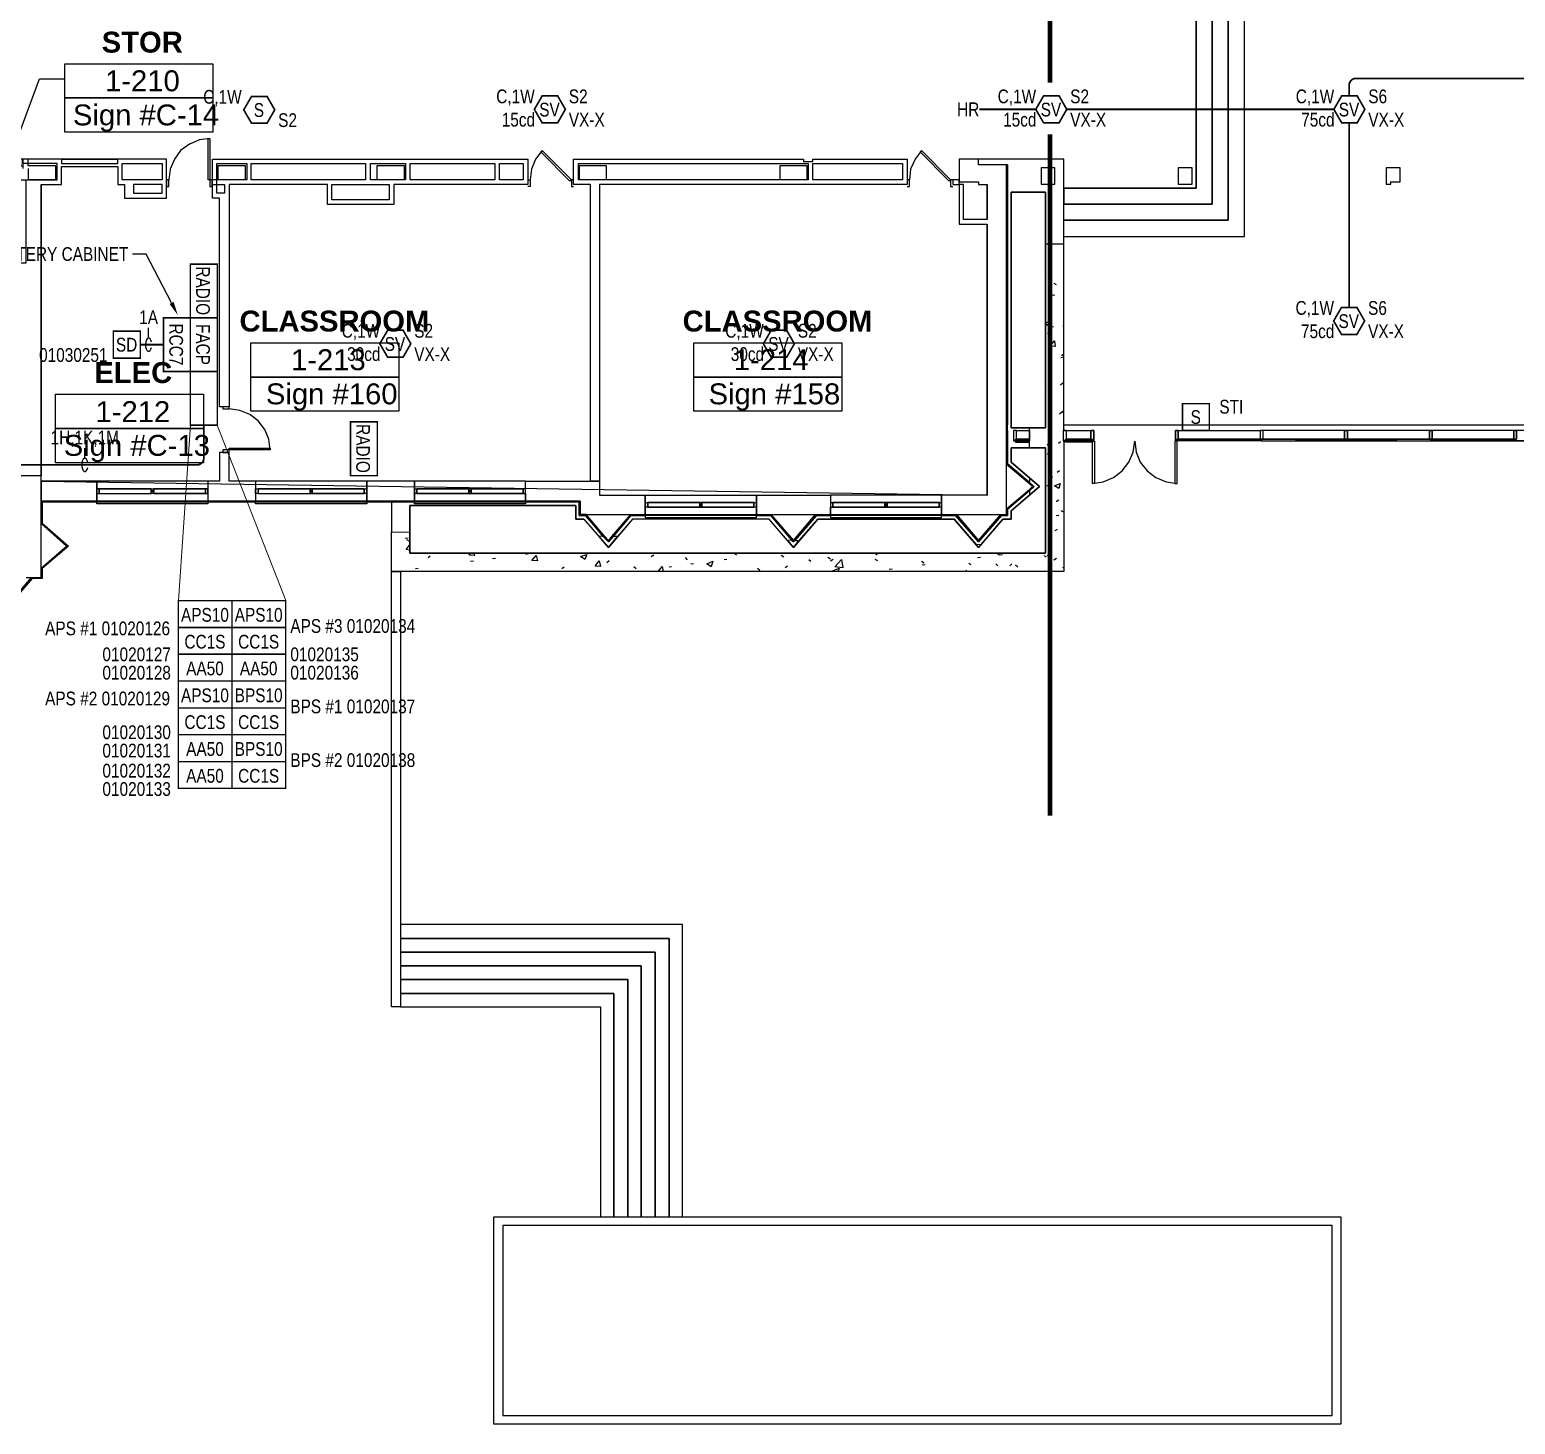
# Model space of a CAD drawing. Header units: inches. Extents: x 8199 to 15931, y 7617 to 15423.
# Drawn here: x 12033 to 13328, y 7761 to 8976 of the extents above; entities that cross this region are included whole.
import ezdxf
from ezdxf import colors
from ezdxf.entities.mleader import LeaderData, LeaderLine
from ezdxf.enums import TextEntityAlignment as Align
from ezdxf.math import Vec2, Vec3

# ---------------------------------------------------------------- set-up
doc = ezdxf.new("R2010")
doc.units = ezdxf.units.IN
doc.header["$LTSCALE"] = 0.25
doc.header["$MEASUREMENT"] = 0
for name, color, linetype in [('AMPLIFIER', 1, 'Continuous'), ('BACKGROUND', 8, 'Continuous'), ('BATTERY CABINET', 1, 'Continuous'), ('CL-TEXT', 3, 'Continuous'), ('CONDUIT', 6, 'Continuous'), ('FIRE ALARM PANEL', 1, 'Continuous'), ('POWER SUPPLY', 1, 'Continuous'), ('PULL STATION', 1, 'Continuous'), ('RADIO', 1, 'Continuous'), ('SIGNAL MODULE', 1, 'Continuous'), ('SMOKE DETECTOR', 1, 'Continuous'), ('SPEAKER', 1, 'Continuous'), ('SPEAKER STROBE', 1, 'Continuous'), ('WIRE TAG', 3, 'Continuous')]:
    doc.layers.add(name, color=color, linetype=linetype)
doc.styles.add('Arial', font='arial.ttf', dxfattribs={"width": 0.8})
doc.styles.add('ESSCOE_TEXT', font='arial.ttf', dxfattribs={"width": 0.8, "height": 12})
doc.styles.add('PDF Arial', font='arial.ttf')
doc.styles.add('PDF Arial Bold', font='arialbd.ttf')

# ---------------------------------------------------------------- blocks, each defined once
blk = doc.blocks.new('FACP')
at = {"layer": 'FIRE ALARM PANEL', "const_width": 1.25}
blk.add_lwpolyline([(-23.2, 12.4), (23.6, 12.4), (23.6, -11), (-23.2, -11)], close=True, dxfattribs=at)
at = {"layer": 'FIRE ALARM PANEL', "style": 'Arial', "width": 0.8}
blk.add_text('FACP', height=12, dxfattribs=at).set_placement((0, 0), align=Align.MIDDLE)
for tag, p in [('SUBSCRIPT', (28.8, 11.6)), ('PANEL#', (28.8, -9.9))]:
    blk.add_attdef(tag, text='', height=12, dxfattribs=at).set_placement(p, align=Align.MIDDLE_LEFT)
blk = doc.blocks.new('GC-S7')
at = {"layer": 'SPEAKER', "const_width": 1.46}
blk.add_lwpolyline([(13.8, 0.2), (7.1, 11.9), (-6.4, 11.9), (-13.2, 0.2), (-6.4, -11.5), (7.1, -11.5)], close=True, dxfattribs=at)
at = {"layer": 'SPEAKER', "style": 'Arial', "width": 0.8}
blk.add_text('S', height=12, dxfattribs=at).set_placement((0, 0), align=Align.MIDDLE)
for tag, p in [('C', (-15, 11.5)), ('1/2W', (-14.7, -8.8))]:
    blk.add_attdef(tag, text='', height=12, dxfattribs=at).set_placement(p, align=Align.MIDDLE_RIGHT)
blk.add_attdef('Speaker_Circuit', text='', height=12, dxfattribs=at).set_placement((16.8, -8.8), align=Align.MIDDLE_LEFT)
blk = doc.blocks.new('WIRE TAG TOP')
at = {"layer": 'WIRE TAG', "color": 6}
blk.add_line((0, 5.8), (0, 14.6), dxfattribs=at)
blk.add_ellipse((0, 0), major_axis=(0, 5.77), ratio=0.473684, start_param=5.083251, end_param=10.570968, dxfattribs=at)
at = {"layer": 'WIRE TAG', "style": 'Arial', "width": 0.8}
blk.add_attdef('WIRE#', text='', height=12, dxfattribs=at).set_placement((0, 23.9), align=Align.MIDDLE_CENTER)
blk = doc.blocks.new('3-RCC7')
at = {"layer": 'BATTERY CABINET', "const_width": 1.25}
blk.add_lwpolyline([(-23.2, 12.4), (23.6, 12.4), (23.6, -11), (-23.2, -11)], close=True, dxfattribs=at)
at = {"layer": 'BATTERY CABINET', "style": 'Arial', "width": 0.8}
blk.add_text('RCC7', height=12, dxfattribs=at).set_placement((0, 0), align=Align.MIDDLE)
blk = doc.blocks.new('RADIO')
at = {"layer": 'RADIO', "const_width": 1.25}
blk.add_lwpolyline([(-23.2, 12.4), (23.6, 12.4), (23.6, -11), (-23.2, -11)], close=True, dxfattribs=at)
at = {"layer": 'RADIO', "style": 'Arial', "width": 0.8}
blk.add_text('RADIO', height=12, dxfattribs=at).set_placement((0, 0), align=Align.MIDDLE)
blk = doc.blocks.new('SIGA-278')
at = {"layer": 'PULL STATION', "const_width": 1.3}
blk.add_lwpolyline([(-11.5, -11.7), (-11.5, 11.7), (11.9, 11.7), (11.9, -11.7)], close=True, dxfattribs=at)
at = {"layer": 'PULL STATION', "style": 'Arial', "width": 0.8}
blk.add_text('S', height=12, dxfattribs=at).set_placement((0, 0), align=Align.MIDDLE)
for tag, p in [('ADDRESS', (20.6, 9)), ('ZONE', (20.6, -8.6))]:
    blk.add_attdef(tag, text='', height=12, dxfattribs=at).set_placement(p, align=Align.MIDDLE_LEFT)
blk.add_attdef('SUBSCRIPT', text='', height=12, dxfattribs=at).set_placement((-16.6, -9), align=Align.MIDDLE_RIGHT)
blk = doc.blocks.new('GC-S7VM')
at = {"layer": 'SPEAKER STROBE', "const_width": 1.46}
blk.add_lwpolyline([(13.8, 0.2), (7.1, 11.9), (-6.4, 11.9), (-13.2, 0.2), (-6.4, -11.5), (7.1, -11.5)], close=True, dxfattribs=at)
at = {"layer": 'SPEAKER STROBE', "style": 'Arial', "width": 0.8}
blk.add_text('SV', height=12, dxfattribs=at).set_placement((0, 0), align=Align.MIDDLE)
for tag, p in [('C', (-12.9, 11.5)), ('CANDELA', (-12.6, -8.8)), ('1/2W', (-12.6, -29.2))]:
    blk.add_attdef(tag, text='', height=12, dxfattribs=at).set_placement(p, align=Align.MIDDLE_RIGHT)
for tag, p in [('Speaker_Circuit', (16.8, 11.5)), ('Visual_Circuit', (16.8, -8.8))]:
    blk.add_attdef(tag, text='', height=12, dxfattribs=at).set_placement(p, align=Align.MIDDLE_LEFT)
blk = doc.blocks.new('SIGA-PD')
at = {"layer": 'SMOKE DETECTOR', "const_width": 1.3}
blk.add_lwpolyline([(-11.5, -11.7), (-11.5, 11.7), (11.9, 11.7), (11.9, -11.7)], close=True, dxfattribs=at)
at = {"layer": 'SMOKE DETECTOR', "style": 'Arial', "width": 0.8}
blk.add_text('SD', height=12, dxfattribs=at).set_placement((0, 0), align=Align.MIDDLE)
for tag, p in [('ADDRESS', (20.6, 9)), ('ZONE', (20.6, -8.6))]:
    blk.add_attdef(tag, text='', height=12, dxfattribs=at).set_placement(p, align=Align.MIDDLE_LEFT)
blk.add_attdef('SUBSCRIPT', text='', height=12, dxfattribs=at).set_placement((-16.6, -9), align=Align.MIDDLE_RIGHT)
blk = doc.blocks.new('APS10A')
at = {"layer": 'POWER SUPPLY', "const_width": 1.25}
blk.add_lwpolyline([(-23.2, 12.4), (23.6, 12.4), (23.6, -11), (-23.2, -11)], close=True, dxfattribs=at)
at = {"layer": 'POWER SUPPLY', "style": 'Arial', "width": 0.8}
blk.add_text('APS10', height=12, dxfattribs=at).set_placement((0, 0), align=Align.MIDDLE)
for tag, p in [('SUBSCRIPT', (27.6, 11)), ('PANEL_#', (27.6, -9.7))]:
    blk.add_attdef(tag, text='', height=12, dxfattribs=at).set_placement(p, align=Align.MIDDLE_LEFT)
blk = doc.blocks.new('SIGA-CC1S')
at = {"layer": 'SIGNAL MODULE', "const_width": 1.25}
blk.add_lwpolyline([(-23.2, 12.4), (23.6, 12.4), (23.6, -11), (-23.2, -11)], close=True, dxfattribs=at)
at = {"layer": 'SIGNAL MODULE', "style": 'Arial', "width": 0.8}
blk.add_text('CC1S', height=12, dxfattribs=at).set_placement((0, 0), align=Align.MIDDLE)
for tag, p in [('ADDRESS', (28.8, 11.6)), ('SUBSCRIPT', (28.8, -10.7))]:
    blk.add_attdef(tag, text='', height=12, dxfattribs=at).set_placement(p, align=Align.MIDDLE_LEFT)
blk = doc.blocks.new('SIGA-AA50')
at = {"layer": 'AMPLIFIER', "const_width": 1.25}
blk.add_lwpolyline([(-23.2, 12.4), (23.6, 12.4), (23.6, -11), (-23.2, -11)], close=True, dxfattribs=at)
at = {"layer": 'AMPLIFIER', "style": 'Arial', "width": 0.8}
blk.add_text('AA50', height=12, dxfattribs=at).set_placement((0, 0), align=Align.MIDDLE)
blk.add_attdef('SUBSCRIPT', text='', height=12, dxfattribs=at).set_placement((27.6, 11), align=Align.MIDDLE_LEFT)
blk = doc.blocks.new('BPS10A')
at = {"layer": 'POWER SUPPLY', "const_width": 1.25}
blk.add_lwpolyline([(-23.2, 12.4), (23.6, 12.4), (23.6, -11), (-23.2, -11)], close=True, dxfattribs=at)
at = {"layer": 'POWER SUPPLY', "style": 'Arial', "width": 0.8}
blk.add_text('BPS10', height=12, dxfattribs=at).set_placement((0, 0), align=Align.MIDDLE)
for tag, p in [('SUBSCRIPT', (27.6, 11)), ('PANEL_#', (27.6, -9.7))]:
    blk.add_attdef(tag, text='', height=12, dxfattribs=at).set_placement(p, align=Align.MIDDLE_LEFT)

msp = doc.modelspace()

# ---------------------------------------------------------------- linework, layer by layer
at = {"lineweight": 0}
for p, q in [((12173.4, 8631.6), (12162.9, 8478.7)), ((12196.8, 8631.6), (12256.5, 8478.7))]:
    msp.add_line(p, q, dxfattribs=at)
at = {"lineweight": 0, "const_width": 4}
for points in [[(12922.6, 9902.6), (12922.6, 8930.3)], [(12922.6, 8885.1), (12922.6, 8291.4)]]:
    msp.add_lwpolyline(points, dxfattribs=at)
at = {"layer": 'BACKGROUND'}
for points in [[(12934.6, 8838.2), (13050, 8838.2), (13050, 9015.4), (13078, 9015.4), (13078, 9021.4)], [(12934.6, 8796.2), (13092, 8796.2), (13092, 9015.4), (13078, 9015.4), (13064, 9015.4), (13064, 8824.2), (12934.6, 8824.2), (13064, 8824.2), (13064, 9015.4), (13050, 9015.4), (13050, 8838.2), (12934.6, 8838.2), (12934.6, 8824.2)], [(12000.9, 8823.3), (12042, 8933.5), (12063.9, 8933.5)], [(12190.4, 8881.6), (12181.2, 8880.3), (12172.6, 8876.5), (12164.9, 8871.1), (12159.5, 8863.4), (12155.7, 8854.8), (12154.7, 8845.6), (12152.5, 8845.6), (12152.5, 8839.8), (12154.7, 8839.8), (12154.7, 8845.6)], [(12480, 8871.1), (12474.3, 8863.4), (12470.8, 8854.8), (12469.5, 8845.6)], [(12810.7, 8871.1), (12805, 8863.4), (12801.1, 8854.8), (12800.2, 8845.6)], [(11974.4, 8855.4), (11974.4, 8773.2), (12030.2, 8773.2), (12030.2, 8845.6), (12043.2, 8845.6), (12057.3, 8845.6), (12057.3, 8859.6), (12031.4, 8859.6), (12027.3, 8859.6), (12027.3, 8863.4), (12027.3, 8855.4)], [(12032.1, 8855.4), (12032.1, 8845.9), (12056, 8845.9), (12056, 8857.7), (12032.1, 8857.7), (12032.1, 8863.4), (12027.3, 8863.4), (12025.4, 8863.4), (12025.4, 8857.7), (12027.3, 8857.7)], [(12043.2, 8841.4), (12061.1, 8841.4), (12061.1, 8845.6), (12061.1, 8857), (12110.1, 8857), (12110.1, 8845.6), (12110.1, 8841.4), (12115.9, 8841.4), (12115.9, 8829.6), (12123.8, 8829.6), (12148.7, 8829.6), (12152.5, 8829.6), (12152.5, 8841.4), (12152.5, 8845.6), (12152.5, 8863.4), (12148.7, 8863.4), (12110.1, 8863.4), (12100.9, 8863.4), (12061.1, 8863.4), (12031.4, 8863.4), (12027.3, 8863.4)], [(12243, 8610.1), (12241.7, 8619.4), (12238.2, 8628), (12232.5, 8635.3), (12225.1, 8641), (12216.5, 8644.5), (12207.3, 8645.8), (12207.3, 8647.7), (12198.7, 8647.7), (12198.7, 8829.6), (12196.5, 8829.6), (12192.7, 8829.6), (12192.7, 8859.6), (12192.7, 8863.4), (12222.6, 8863.4), (12226.4, 8863.4), (12360.9, 8863.4), (12365, 8863.4), (12463.4, 8863.4), (12467.6, 8863.4), (12467.6, 8845.6), (12469.5, 8845.6), (12469.5, 8839.8), (12467.6, 8839.8)], [(12192.7, 8841.4), (12203.2, 8841.4), (12203.2, 8833.8), (12196.5, 8833.8), (12196.5, 8859.6), (12222.6, 8859.6), (12222.6, 8845.6), (12192.7, 8845.6)], [(12507.4, 8845.6), (12507.4, 8863.4), (12511.6, 8863.4), (12707.8, 8863.4), (12707.8, 8861.5), (12711.9, 8861.5), (12715.8, 8861.5), (12715.8, 8863.4), (12798, 8863.4), (12798, 8859.6), (12798, 8845.6)], [(12557.4, 8552.8), (12541.8, 8534.6), (12557.4, 8552.8), (12557.1, 8553.7), (12540.5, 8534.6), (12537.7, 8531.1), (12534.5, 8534.6), (12518.2, 8553.7), (12513.1, 8553.7), (12512.2, 8552.8), (12512.2, 8564.6), (12513.1, 8565.5), (12513.1, 8553.7), (12530, 8553.7), (12569.9, 8553.7), (12666.7, 8553.7), (12731.4, 8553.7), (12827.9, 8553.7), (12867.7, 8553.7), (12884.6, 8553.7), (12884.6, 8841.4), (12884.6, 8858.6), (12860.4, 8858.6), (12860.4, 8863.4), (12843.5, 8863.4), (12843.5, 8843.7), (12860.4, 8843.7), (12860.4, 8841.4), (12866.8, 8841.4)], [(12904.7, 8585.6), (12888.8, 8599.3), (12888.8, 8612), (12904.7, 8612), (12904.7, 8629.2), (12888.8, 8629.2), (12888.8, 8834.7), (12918.7, 8834.7), (12918.7, 8789.8), (12934.6, 8789.8), (12934.6, 8863.4), (12860.4, 8863.4)], [(12884.6, 8597.4), (12884.6, 8627), (12885.6, 8627), (12885.6, 8598), (12885.6, 8858.6), (12860.4, 8858.6)], [(12152.5, 8845.6), (12152.5, 8845.6)], [(12467.6, 8845.6), (12467.6, 8841.4), (12350.7, 8841.4), (12350.7, 8828), (12350.7, 8823.9), (12293, 8823.9), (12293, 8828), (12293, 8841.4), (12207.3, 8841.4), (12207.3, 8829.6), (12207.3, 8647.7), (12201.6, 8647.7), (12201.6, 8645.8), (12207.3, 8645.8)], [(12798, 8839.8), (12800.2, 8839.8), (12800.2, 8845.6), (12798, 8845.6), (12798, 8841.4), (12530, 8841.4), (12530, 8582.7), (12522.1, 8582.7), (12522.1, 8841.4), (12507.4, 8841.4), (12507.4, 8845.6), (12505.5, 8845.6), (12505.5, 8839.8), (12507.4, 8839.8)], [(12837.8, 8845.6), (12837.8, 8841.4), (12843.5, 8841.4), (12843.5, 8845.6), (12837.8, 8845.6), (12835.9, 8845.6), (12835.9, 8839.8), (12837.8, 8839.8)], [(13219.4, 8843.7), (13227.7, 8843.7), (13227.7, 8855.8), (13215.6, 8855.8)], [(13215.6, 8855.8), (13215.6, 8841.7)], [(13215.6, 8841.8), (13219.5, 8841.8), (13219.5, 8843.7)], [(12043.2, 8582.7), (12043.2, 8841.4), (12043.2, 8587.5), (12030.2, 8587.5), (11986.2, 8587.5), (11986.2, 8527), (11978.2, 8527), (11978.2, 8587.5), (11960.1, 8587.5), (11844.8, 8587.5), (11820.9, 8587.5), (11820.9, 8527), (11812.9, 8527), (11812.9, 8587.5), (11769.3, 8587.5), (11769.3, 8582.7), (11756.2, 8582.7), (11769.3, 8582.7)], [(12152.5, 8841.4), (12152.5, 8841.4)], [(12860.4, 8841.4), (12867.7, 8841.4), (12867.7, 8810.8), (12847.3, 8810.8), (12847.3, 8841.4), (12843.5, 8841.4), (12843.5, 8810.8), (12843.5, 8806.7), (12867.7, 8806.7), (12867.7, 8570.6), (12827.9, 8570.6), (12731.4, 8570.6), (12731.4, 8564.3), (12731.4, 8560.1), (12733.3, 8560.1), (12733.3, 8564.3), (12778.5, 8564.3), (12733.3, 8564.3), (12733.3, 8560.1), (12778.5, 8560.1), (12778.5, 8561.7)], [(12867.7, 8810.8), (12867.7, 8841.4)], [(12123.8, 8829.6), (12123.8, 8829.6)], [(12867.7, 8570.6), (12867.7, 8806.7)], [(12918.7, 8789.8), (12918.7, 8629.2), (12904.7, 8629.2)], [(12934.6, 8627), (12934.6, 8789.8)], [(12918.7, 8762.4), (12919.3, 8761.8)], [(12926, 8755.4), (12927.9, 8754.1)], [(12924.1, 8744.9), (12926.7, 8745.2)], [(12918.7, 8720.7), (12923.2, 8722.6), (12921.6, 8717.8), (12918.7, 8720)], [(12923.2, 8717.2), (12925.7, 8717.5)], [(12933.7, 8717.8), (12934.6, 8718.5)], [(12920.3, 8712.1), (12922.2, 8710.5)], [(12932.1, 8690.7), (12934.6, 8691.1)], [(12932.7, 8692.3), (12934.6, 8693.9)], [(12918.7, 8665.2), (12919, 8664.9)], [(12931.8, 8666.8), (12933.7, 8668.4)], [(12921.3, 8636.9), (12923.5, 8635.6)], [(12930.8, 8641.4), (12932.7, 8642.9)], [(12934.6, 8642.9), (12933, 8642.9), (12934.6, 8644.5)], [(12936.9, 8619.4), (12936.9, 8627), (12934, 8627), (12934, 8618.1), (12936.2, 8618.1), (12936.2, 8619.4), (12936.9, 8619.4), (12958.2, 8619.4), (12936.9, 8619.4), (12936.9, 8627), (12934.6, 8627), (12960.8, 8627), (12960.8, 8619.4), (12960.8, 8618.1), (12936.2, 8618.1), (12934.6, 8618.1), (12934.6, 8504), (12348.8, 8504), (12348.8, 8538.8)], [(12893.5, 8619.4), (12893.5, 8627), (12891, 8627)], [(12934.6, 8631.8), (13382.9, 8631.8)], [(12958.2, 8619.4), (12958.2, 8627), (12960.8, 8627), (12960.8, 8619.4)], [(13107, 8618.1), (13033.4, 8618.1), (13033.4, 8619.4), (13107, 8619.4), (13107, 8618.1), (13033.4, 8618.1), (13032.1, 8618.1), (13032.1, 8619.4), (13032.1, 8627), (13107, 8627)], [(13032.1, 8627), (13034.4, 8627)], [(13032.1, 8627), (13032.1, 8619.4)], [(13034.4, 8627), (13034.4, 8619.4)], [(13108.3, 8619.4), (13108.3, 8627), (13105.7, 8627), (13105.7, 8619.4)], [(13180.6, 8627), (13107, 8627)], [(13179.3, 8619.4), (13181.9, 8619.4), (13181.9, 8627), (13179.3, 8627), (13181.9, 8627), (13181.9, 8619.4)], [(13254.5, 8627), (13180.6, 8627)], [(13253.2, 8619.4), (13255.8, 8619.4), (13255.8, 8627), (13253.2, 8627), (13255.8, 8627), (13255.8, 8619.4)], [(13328.1, 8627), (13254.5, 8627)], [(13326.8, 8619.4), (13329.3, 8619.4), (13329.3, 8627), (13326.8, 8627), (13329.3, 8627), (13329.3, 8619.4)], [(13380, 8627), (13382.6, 8627), (13328.1, 8627)], [(12368.8, 8564.6), (12348.8, 8564.6), (12348.8, 8538.8), (12364.7, 8538.5), (12364.7, 8561.7), (12509.3, 8561.7), (12509.3, 8549.6), (12516.3, 8549.6), (12509.3, 8549.6), (12509.3, 8561.7), (12364.7, 8561.7), (12364.7, 8520), (12918.7, 8520), (12918.7, 8612), (12918.7, 8520), (12364.7, 8520), (12364.7, 8538.5)], [(12904.7, 8612), (12918.7, 8612), (12888.8, 8612), (12888.8, 8599.3), (12913.3, 8578.3), (12904.7, 8570.6)], [(12891, 8618.1), (12892.6, 8618.1), (12892.6, 8619.4)], [(12904.7, 8617.8), (12892.6, 8617.8), (12892.6, 8616.8), (12904.7, 8616.8)], [(12920, 8615.2), (12921.9, 8613.6)], [(12929.9, 8615.9), (12931.8, 8617.5)], [(12936.2, 8618.1), (12936.2, 8619.4)], [(12959.5, 8580.8), (12969, 8582.1), (12978, 8585.9), (12985.6, 8591.7), (12991.3, 8599.3), (12995.2, 8608.2), (12996.4, 8617.8), (12997.7, 8608.2), (13001.2, 8599.3), (13007.3, 8591.7), (13014.9, 8585.9), (13023.8, 8582.1), (13033.4, 8580.8)], [(13107, 8618.1), (13180.6, 8618.1), (13180.6, 8619.4), (13107, 8619.4)], [(13180.6, 8618.1), (13254.5, 8618.1), (13254.5, 8619.4), (13180.6, 8619.4)], [(13180.6, 8619.4), (13180.6, 8618.1)], [(13328.1, 8619.4), (13328.1, 8618.1), (13254.5, 8618.1), (13328.1, 8618.1), (13328.1, 8619.4), (13254.5, 8619.4)], [(13254.5, 8619.4), (13254.5, 8618.1)], [(13380.7, 8618.1), (13380.7, 8619.4), (13380.7, 8618.1), (13328.1, 8618.1), (13380.7, 8618.1), (13380.7, 8619.4), (13380, 8619.4)], [(12465.4, 8572.2), (12465.4, 8576), (12465.4, 8582.7), (12368.8, 8582.7), (12327.1, 8582.7), (12230.2, 8582.7), (12207.3, 8582.7), (12207.3, 8607.9), (12198.7, 8607.9), (12198.7, 8582.7), (12188.5, 8582.7), (12092, 8582.7), (12043.2, 8582.7), (12043.2, 8565.5), (12043.2, 8545.8)], [(12679.4, 8553.7), (12698.9, 8531.1), (12697.6, 8531.1), (12698.9, 8529.9), (12700.2, 8531.1), (12719, 8552.8), (12718.3, 8553.7), (12841, 8553.7), (12860.4, 8531.1), (12879.8, 8553.7), (12884.6, 8553.7), (12884.6, 8558.8), (12904.7, 8575.7), (12907.2, 8578.3), (12904.7, 8580.5), (12884.6, 8597.4), (12885.6, 8598), (12904.7, 8581.8), (12908.8, 8578.3), (12904.7, 8574.5), (12885.6, 8558.2), (12885.6, 8552.8), (12885.6, 8558.2), (12884.6, 8558.8)], [(12904.7, 8575.7), (12904.7, 8574.5), (12904.7, 8570.6), (12888.8, 8556.9), (12913.3, 8578.3), (12904.7, 8585.6), (12904.7, 8581.8), (12885.6, 8598)], [(12920, 8606.6), (12922.5, 8606.9)], [(12030.2, 8498.9), (12043.2, 8498.9), (12043.2, 8587.5), (12030.2, 8587.5)], [(12922.5, 8587.5), (12924.8, 8586.2)], [(12928.9, 8590.7), (12930.8, 8592)], [(12188.5, 8565.5), (12092, 8565.5), (12092, 8572.2), (12092, 8576), (12092, 8582.7), (12092, 8565.5), (12043.2, 8565.5), (12044.2, 8564.6), (12044.2, 8546.1), (12067.1, 8526.3), (12044.2, 8506.6), (12044.2, 8498), (12035.6, 8498), (12015.8, 8475.1), (11995.8, 8498), (11987.2, 8498), (11987.2, 8498.6)], [(12188.5, 8582.7), (12188.5, 8565.5), (12188.5, 8563), (12092, 8563), (12092, 8565.5)], [(12092, 8572.2), (12093.9, 8572.2), (12093.9, 8576), (12092, 8576)], [(12139.1, 8574.5), (12139.1, 8576), (12093.9, 8576), (12093.9, 8572.2), (12139.1, 8572.2), (12139.1, 8573.8), (12141.4, 8573.8), (12141.4, 8572.2), (12141.4, 8576), (12141.4, 8574.5)], [(12141.4, 8573.8), (12141.4, 8572.2), (12186.6, 8572.2), (12186.6, 8576), (12141.4, 8576), (12186.6, 8576), (12141.4, 8576), (12141.4, 8574.5), (12139.1, 8574.5), (12139.1, 8576), (12093.9, 8576), (12139.1, 8576)], [(12139.1, 8576), (12093.9, 8576)], [(12093.9, 8576), (12093.9, 8572.2)], [(12093.9, 8576), (12093.9, 8572.2), (12139.1, 8572.2)], [(12093.9, 8572.2), (12139.1, 8572.2)], [(12093.9, 8572.2), (12139.1, 8572.2)], [(12139.1, 8572.2), (12139.1, 8576)], [(12139.1, 8572.2), (12139.1, 8573.8)], [(12186.6, 8576), (12186.6, 8572.2), (12141.4, 8572.2), (12186.6, 8572.2), (12186.6, 8576), (12141.4, 8576)], [(12141.4, 8572.2), (12186.6, 8572.2)], [(12230.2, 8582.7), (12230.2, 8565.5), (12327.1, 8565.5), (12327.1, 8563), (12230.2, 8563), (12230.2, 8565.5)], [(12232.5, 8576), (12277.7, 8576), (12232.5, 8576), (12232.5, 8572.2)], [(12277.7, 8576), (12232.5, 8576)], [(12232.5, 8576), (12232.5, 8572.2)], [(12232.5, 8576), (12232.5, 8572.2)], [(12277.7, 8576), (12232.5, 8576)], [(12232.5, 8572.2), (12277.7, 8572.2)], [(12232.5, 8572.2), (12277.7, 8572.2)], [(12232.5, 8572.2), (12277.7, 8572.2)], [(12232.5, 8572.2), (12277.7, 8572.2)], [(12324.9, 8576), (12279.6, 8576), (12279.6, 8574.5), (12277.7, 8574.5), (12277.7, 8576), (12277.7, 8574.5)], [(12277.7, 8572.2), (12277.7, 8576)], [(12277.7, 8573.8), (12277.7, 8572.2), (12277.7, 8573.8), (12279.6, 8573.8)], [(12327.1, 8572.2), (12327.1, 8576), (12327.1, 8582.7), (12327.1, 8565.5), (12327.1, 8572.2), (12324.9, 8572.2), (12279.6, 8572.2), (12279.6, 8573.8), (12279.6, 8572.2), (12324.9, 8572.2), (12324.9, 8576), (12279.6, 8576), (12324.9, 8576), (12327.1, 8576)], [(12279.6, 8576), (12279.6, 8574.5)], [(12279.6, 8572.2), (12324.9, 8572.2)], [(12368.8, 8576), (12370.7, 8576), (12370.7, 8572.2), (12368.8, 8572.2)], [(12416, 8573.8), (12416, 8572.2), (12416, 8576), (12370.7, 8576), (12370.7, 8572.2), (12370.7, 8576), (12416, 8576)], [(12370.7, 8576), (12416, 8576), (12370.7, 8576), (12370.7, 8572.2)], [(12416, 8572.2), (12370.7, 8572.2), (12416, 8572.2), (12370.7, 8572.2), (12416, 8572.2), (12416, 8573.8), (12418.2, 8573.8)], [(12463.4, 8576), (12418.2, 8576), (12418.2, 8574.5), (12416, 8574.5), (12416, 8576), (12416, 8574.5)], [(12465.4, 8576), (12463.4, 8576), (12418.2, 8576), (12463.4, 8576), (12463.4, 8572.2), (12418.2, 8572.2), (12418.2, 8573.8), (12418.2, 8572.2), (12463.4, 8572.2), (12465.4, 8572.2), (12465.4, 8565.5), (12465.4, 8582.7), (12513.1, 8582.7), (12530, 8582.7), (12530, 8570.6), (12569.9, 8570.6), (12666.7, 8570.6), (12731.4, 8570.6), (12731.4, 8553.7), (12731.4, 8560.1)], [(12418.2, 8576), (12418.2, 8574.5)], [(12418.2, 8572.2), (12463.4, 8572.2)], [(12904.7, 8580.5), (12904.7, 8581.8), (12908.8, 8578.3), (12904.7, 8574.5), (12885.6, 8558.2)], [(12919, 8578.9), (12921.6, 8579.2)], [(12512.2, 8552.8), (12512.2, 8564.6), (12465.4, 8564.6)], [(12569.9, 8564.3), (12572.1, 8564.3), (12572.1, 8560.1), (12569.9, 8560.1)], [(12617.3, 8561.7), (12617.3, 8560.1), (12617.3, 8564.3), (12572.1, 8564.3), (12572.1, 8560.1), (12572.1, 8564.3), (12617.3, 8564.3)], [(12572.1, 8564.3), (12617.3, 8564.3), (12572.1, 8564.3), (12572.1, 8560.1)], [(12617.3, 8560.1), (12572.1, 8560.1), (12617.3, 8560.1), (12572.1, 8560.1), (12617.3, 8560.1), (12617.3, 8561.7), (12619.2, 8561.7)], [(12664.5, 8564.3), (12619.2, 8564.3), (12619.2, 8562.7), (12617.3, 8562.7), (12617.3, 8564.3), (12617.3, 8562.7)], [(12666.7, 8560.1), (12666.7, 8564.3), (12666.7, 8570.6), (12666.7, 8553.7), (12666.7, 8560.1), (12664.5, 8560.1), (12619.2, 8560.1), (12619.2, 8561.7), (12619.2, 8560.1), (12664.5, 8560.1), (12664.5, 8564.3), (12619.2, 8564.3), (12664.5, 8564.3), (12666.7, 8564.3)], [(12619.2, 8564.3), (12619.2, 8562.7)], [(12619.2, 8560.1), (12664.5, 8560.1)], [(12731.4, 8564.3), (12733.3, 8564.3), (12733.3, 8560.1), (12733.3, 8564.3), (12778.5, 8564.3)], [(12778.5, 8560.1), (12778.5, 8564.3), (12733.3, 8564.3)], [(12733.3, 8560.1), (12778.5, 8560.1), (12733.3, 8560.1), (12778.5, 8560.1), (12778.5, 8561.7), (12780.8, 8561.7)], [(12826, 8564.3), (12780.8, 8564.3), (12780.8, 8562.7), (12778.5, 8562.7), (12778.5, 8564.3), (12778.5, 8562.7)], [(12827.9, 8560.1), (12827.9, 8564.3), (12827.9, 8570.6), (12827.9, 8553.7), (12827.9, 8560.1), (12826, 8560.1), (12780.8, 8560.1), (12780.8, 8561.7), (12780.8, 8560.1), (12826, 8560.1), (12826, 8564.3), (12780.8, 8564.3), (12826, 8564.3), (12827.9, 8564.3)], [(12780.8, 8564.3), (12780.8, 8562.7)], [(12780.8, 8560.1), (12826, 8560.1)], [(12918.7, 8568.1), (12918.7, 8568.1)], [(12927.9, 8565.2), (12930.2, 8566.5)], [(12065.5, 8526.3), (12043.2, 8545.8), (12044.2, 8546.1)], [(12518.2, 8553.7), (12517.9, 8552.8), (12512.2, 8552.8), (12517.9, 8552.8), (12533.2, 8534.6), (12537.7, 8529.9), (12541.8, 8534.6), (12540.5, 8534.6)], [(12534.5, 8534.6), (12533.2, 8534.6), (12529.4, 8534.9), (12516.3, 8549.6), (12537.7, 8525.1), (12545.6, 8534.6)], [(12557.1, 8553.7), (12679.4, 8553.7), (12679.1, 8552.8), (12557.4, 8552.8), (12569.9, 8552.8), (12569.9, 8551.2), (12666.7, 8551.2), (12666.7, 8552.8), (12679.1, 8552.8), (12697.6, 8531.1), (12693.5, 8531.4), (12677.9, 8549.6), (12558.7, 8549.6), (12545.6, 8534.6), (12541.8, 8534.6), (12537.7, 8529.9), (12533.2, 8534.6), (12526.8, 8542.3), (12517.9, 8552.8)], [(12679.1, 8552.8), (12697.6, 8531.1), (12698.9, 8529.9), (12700.2, 8531.1), (12704, 8531.1), (12720.2, 8549.6), (12839.1, 8549.6), (12857.9, 8527.9), (12862.6, 8527.6), (12881.4, 8549.6), (12888.8, 8549.6), (12888.8, 8556.9), (12888.8, 8549.6), (12881.4, 8549.6), (12860.4, 8525.1), (12839.1, 8549.6), (12720.2, 8549.6), (12698.9, 8525.1), (12677.9, 8549.6), (12558.7, 8549.6), (12537.7, 8525.1), (12529.4, 8534.9)], [(12719, 8552.8), (12700.2, 8531.1), (12698.9, 8531.1), (12718.3, 8553.7)], [(12841, 8553.7), (12840.3, 8552.8), (12719, 8552.8), (12731.4, 8552.8), (12731.4, 8551.2), (12827.9, 8551.2), (12827.9, 8552.8), (12840.3, 8552.8)], [(12860.4, 8531.1), (12860.4, 8529.9), (12840.3, 8552.8), (12860.4, 8529.9)], [(12879.8, 8553.7), (12880.2, 8552.8), (12860.4, 8529.9), (12880.2, 8552.8)], [(12884.6, 8553.7), (12885.6, 8552.8), (12880.2, 8552.8), (12885.6, 8552.8)], [(12927.9, 8552.8), (12930.2, 8553.1)], [(12932.1, 8557.2), (12934.3, 8556)], [(12360.5, 8533), (12363.1, 8533.4)], [(12927, 8539.7), (12929.2, 8541)], [(12043.2, 8506.9), (12065.5, 8526.3), (12067.1, 8526.3)], [(12364.7, 8522.8), (12361.5, 8523.2), (12364.7, 8527.3)], [(12361.8, 8532.1), (12363.7, 8530.8)], [(12420.4, 8520), (12421.1, 8518.1), (12416.3, 8518.4), (12417.6, 8520)], [(12465.7, 8519.3), (12468.2, 8519.7)], [(12534.8, 8528.3), (12535.8, 8528.6)], [(12647.6, 8520), (12649.5, 8518.7)], [(12693.5, 8531.4), (12698.9, 8525.1), (12704, 8531.1)], [(12693.8, 8531.4), (12695.7, 8529.5)], [(12770.9, 8518.7), (12772.5, 8520)], [(12857.9, 8527.9), (12860.4, 8525.1), (12862.6, 8527.6)], [(12876.3, 8520), (12878.6, 8518.7)], [(12043.2, 8498.9), (12043.2, 8506.9), (12044.2, 8506.6)], [(12369.5, 8506.6), (12372, 8506.9)], [(12380.6, 8516.2), (12382.5, 8517.7)], [(12417.6, 8513), (12420.1, 8513.3)], [(12436.7, 8515.5), (12439.2, 8515.8)], [(12497.2, 8506.6), (12499.1, 8508.2)], [(12536.4, 8512), (12538.3, 8513.6)], [(12560, 8508.5), (12561.9, 8506.6)], [(12575, 8517.1), (12577.2, 8518.7)], [(12582, 8504), (12581, 8504), (12584.5, 8508.5), (12585.5, 8504)], [(12590.6, 8508.2), (12592.8, 8508.5)], [(12604.6, 8516.2), (12606.5, 8514.2)], [(12609.7, 8510.7), (12611.9, 8511.1)], [(12638.7, 8514.6), (12640.9, 8514.9)], [(12667.7, 8506.9), (12669.6, 8505.3)], [(12688.4, 8518.4), (12690.6, 8516.8)], [(12691.9, 8507.6), (12693.8, 8509.1)], [(12712.3, 8514.6), (12714.2, 8513)], [(12729.1, 8516.5), (12731.4, 8515.2)], [(12731.4, 8513.3), (12733.6, 8514.9)], [(12734.6, 8504), (12733.3, 8504.7), (12738.7, 8506.9), (12737.8, 8504)], [(12769.9, 8514.9), (12772.2, 8513.6)], [(12810.7, 8513), (12812.9, 8511.7)], [(12811.3, 8509.8), (12813.9, 8510.1)], [(12851.8, 8511.4), (12853.7, 8510.1)], [(12859.4, 8516.2), (12862, 8516.5)], [(12875.4, 8510.7), (12877, 8509.1)], [(12878.9, 8518.7), (12881.1, 8519)], [(12887.5, 8509.1), (12889.4, 8510.7)], [(12892.6, 8509.8), (12894.5, 8508.2)], [(12917.1, 8518.1), (12919.3, 8516.8)], [(12920, 8518.4), (12921.6, 8516.8)], [(12926, 8514.2), (12928.3, 8515.8)], [(12933.4, 8507.9), (12934.6, 8507.2)], [(12015.8, 8476.3), (12035, 8498.9), (12035.6, 8498)], [(12035, 8498.9), (12043.2, 8498.9), (12044.2, 8498)], [(12654.9, 8504), (12655.2, 8504.4)], [(12782.4, 8506), (12784.9, 8506.3)], [(12848.3, 8504), (12850.2, 8505.3)], [(13168.5, 7760.8), (12445.6, 7760.8), (12438, 7760.8), (12438, 7934.1), (12438, 7941.7), (13168.5, 7941.7)], [(13168.5, 7941.7), (13176.1, 7941.7), (13176.1, 7760.8), (13168.5, 7760.8)]]:
    msp.add_lwpolyline(points, dxfattribs=at)
for points in [[(13078, 9015.4), (13078, 8810.2), (12934.6, 8810.2), (13078, 8810.2)], [(12063.9, 8916.9), (12063.9, 8946.6), (12193, 8946.6), (12193, 8916.9)], [(12063.9, 8887), (12063.9, 8916.9), (12193, 8916.9), (12193, 8887)], [(12188.8, 8845.6), (12188.8, 8881.6), (12190.4, 8881.6), (12190.4, 8845.6)], [(12504.2, 8844.3), (12478.7, 8869.8), (12480, 8871.1), (12505.5, 8845.6)], [(12834.6, 8844.3), (12809.4, 8869.8), (12810.7, 8871.1), (12835.9, 8845.6)], [(12061.1, 8863.1), (12061.1, 8859.6), (12100.9, 8859.6), (12110.1, 8859.6), (12110.1, 8863.1)], [(12114, 8845.6), (12114, 8859.6), (12148.7, 8859.6), (12148.7, 8845.6)], [(12221.3, 8857.7), (12197.4, 8857.7), (12197.4, 8845.9), (12221.3, 8845.9)], [(12226.4, 8845.6), (12226.4, 8859.6), (12326.1, 8859.6), (12326.1, 8845.6)], [(12330.3, 8859.6), (12360.9, 8859.6), (12360.9, 8845.6), (12330.3, 8845.6)], [(12359.9, 8857.7), (12336, 8857.7), (12336, 8845.9), (12359.9, 8845.9)], [(12365, 8845.6), (12365, 8859.6), (12438.6, 8859.6), (12438.6, 8845.6)], [(12442.7, 8859.6), (12463.4, 8859.6), (12463.4, 8845.6), (12442.7, 8845.6)], [(12511.6, 8859.6), (12711.9, 8859.6), (12711.9, 8845.6), (12511.6, 8845.6)], [(12536.1, 8857.7), (12512.2, 8857.7), (12512.2, 8845.9), (12536.1, 8845.9)], [(12711, 8857.7), (12687.1, 8857.7), (12687.1, 8845.9), (12711, 8845.9)], [(12715.8, 8845.6), (12715.8, 8859.6), (12794.1, 8859.6), (12794.1, 8845.6)], [(12885.6, 8631.8), (12884.6, 8631.8), (12884.6, 8858.6), (12885.6, 8858.6)], [(12190.4, 8839.8), (12192.3, 8839.8), (12192.3, 8845.6), (12190.4, 8845.6)], [(12914.9, 8855.8), (12914.9, 8841.7), (12926.7, 8841.7), (12926.7, 8855.8)], [(13034.4, 8855.8), (13034.4, 8841.7), (13046.5, 8841.7), (13046.5, 8855.8)], [(12148.7, 8841.4), (12123.8, 8841.4), (12123.8, 8833.8), (12148.7, 8833.8)], [(12346.5, 8828), (12296.8, 8828), (12296.8, 8841.4), (12346.5, 8841.4)], [(12888.8, 8834.7), (12888.8, 8629.2), (12918.7, 8629.2), (12918.7, 8834.7)], [(12226.1, 8673.5), (12226.1, 8703.5), (12355.1, 8703.5), (12355.1, 8673.5)], [(12612.2, 8673.5), (12612.2, 8703.5), (12741.3, 8703.5), (12741.3, 8673.5)], [(12926.4, 8705.1), (12927, 8700.3), (12922.5, 8700.6)], [(12226.1, 8643.9), (12226.1, 8673.5), (12355.1, 8673.5), (12355.1, 8643.9)], [(12612.2, 8643.9), (12612.2, 8673.5), (12741.3, 8673.5), (12741.3, 8643.9)], [(12055.7, 8628.6), (12055.7, 8658.6), (12184.7, 8658.6), (12184.7, 8628.6)], [(12055.7, 8598.7), (12055.7, 8628.6), (12184.7, 8628.6), (12184.7, 8598.7)], [(12892.6, 8618.1), (12892.6, 8619.4), (12893.5, 8619.4), (12893.5, 8627), (12890.7, 8627), (12890.7, 8618.1)], [(12893.5, 8627), (12904.7, 8627), (12904.7, 8619.4), (12893.5, 8619.4), (12904.7, 8619.4), (12904.7, 8618.1), (12893.5, 8618.1), (12893.5, 8619.4)], [(12960.8, 8627), (12958.2, 8627), (12958.2, 8619.4), (12960.8, 8619.4)], [(13034.4, 8627), (13032.1, 8627), (13032.1, 8619.4), (13034.4, 8619.4)], [(13108.3, 8627), (13105.7, 8627), (13105.7, 8619.4), (13108.3, 8619.4)], [(13179.3, 8619.4), (13179.3, 8627)], [(13253.2, 8619.4), (13253.2, 8627)], [(13326.8, 8619.4), (13326.8, 8627)], [(12201.6, 8610.1), (12201.6, 8607.9), (12207.3, 8607.9), (12207.3, 8610.1)], [(12207.3, 8611.7), (12243, 8611.7), (12243, 8610.1), (12207.3, 8610.1)], [(12936.2, 8617.8), (12959.5, 8617.8), (12959.5, 8616.8), (12936.2, 8616.8)], [(12961.4, 8617.8), (12961.4, 8580.8), (12959.5, 8580.8), (12959.5, 8617.8)], [(13031.5, 8617.8), (13031.5, 8580.8), (13033.4, 8580.8), (13033.4, 8617.8)], [(13034.4, 8619.4), (13105.7, 8619.4)], [(13108.3, 8619.4), (13179.3, 8619.4)], [(13181.9, 8619.4), (13253.2, 8619.4)], [(13255.8, 8619.4), (13326.8, 8619.4)], [(12093.9, 8573.8), (12093.9, 8574.5)], [(12139.1, 8574.5), (12139.1, 8576), (12141.4, 8576), (12141.4, 8574.5)], [(12139.1, 8572.2), (12139.1, 8573.8), (12141.4, 8573.8), (12141.4, 8572.2)], [(12186.6, 8572.2), (12188.5, 8572.2), (12188.5, 8576), (12186.6, 8576)], [(12186.6, 8574.5), (12186.6, 8573.8)], [(12230.2, 8572.2), (12230.2, 8576), (12232.5, 8576), (12232.5, 8572.2)], [(12232.5, 8573.8), (12232.5, 8574.5)], [(12277.7, 8576), (12277.7, 8574.5), (12279.6, 8574.5), (12279.6, 8576)], [(12277.7, 8572.2), (12279.6, 8572.2), (12279.6, 8573.8), (12277.7, 8573.8)], [(12324.9, 8576), (12324.9, 8572.2), (12324.9, 8576), (12279.6, 8576), (12279.6, 8572.2), (12324.9, 8572.2)], [(12324.9, 8574.5), (12324.9, 8573.8)], [(12368.8, 8576), (12368.8, 8572.2), (12368.8, 8565.5), (12368.8, 8582.7)], [(12370.7, 8573.8), (12370.7, 8574.5)], [(12416, 8576), (12416, 8574.5), (12418.2, 8574.5), (12418.2, 8576)], [(12416, 8572.2), (12418.2, 8572.2), (12418.2, 8573.8), (12416, 8573.8)], [(12463.4, 8576), (12463.4, 8572.2), (12463.4, 8576), (12418.2, 8576), (12418.2, 8572.2), (12463.4, 8572.2)], [(12463.4, 8574.5), (12463.4, 8573.8)], [(12931.4, 8580.8), (12930.2, 8576.4), (12926.4, 8578.9)], [(12368.8, 8565.5), (12465.4, 8565.5), (12465.4, 8563), (12368.8, 8563)], [(12569.9, 8564.3), (12569.9, 8560.1), (12569.9, 8553.7), (12569.9, 8570.6)], [(12572.1, 8561.7), (12572.1, 8562.7)], [(12617.3, 8564.3), (12617.3, 8562.7), (12619.2, 8562.7), (12619.2, 8564.3)], [(12617.3, 8560.1), (12619.2, 8560.1), (12619.2, 8561.7), (12617.3, 8561.7)], [(12664.5, 8564.3), (12664.5, 8560.1), (12664.5, 8564.3), (12619.2, 8564.3), (12619.2, 8560.1), (12664.5, 8560.1)], [(12664.5, 8562.7), (12664.5, 8561.7)], [(12733.3, 8561.7), (12733.3, 8562.7)], [(12778.5, 8564.3), (12778.5, 8562.7), (12780.8, 8562.7), (12780.8, 8564.3)], [(12778.5, 8560.1), (12780.8, 8560.1), (12780.8, 8561.7), (12778.5, 8561.7)], [(12826, 8564.3), (12826, 8560.1), (12826, 8564.3), (12780.8, 8564.3), (12780.8, 8560.1), (12826, 8560.1)], [(12826, 8562.7), (12826, 8561.7)], [(12474.9, 8518.1), (12475.9, 8513.3), (12471.1, 8513.6)], [(12518.9, 8519), (12517.3, 8514.6), (12513.5, 8517.1)], [(12529.7, 8513.3), (12530.7, 8508.5), (12526.2, 8508.8)], [(12628.8, 8513), (12627.2, 8508.2), (12623.4, 8510.7)], [(12741.9, 8507.2), (12735.2, 8508.2), (12740.9, 8514.6)], [(12356.4, 8504), (12356.4, 8124.6), (12348.8, 8124.6), (12348.8, 8504)], [(12356.4, 8136.4), (12542.5, 8136.4), (12356.4, 8136.4), (12356.4, 8124.6), (12530.7, 8124.6), (12530.7, 7941.7), (12542.5, 7941.7), (12554.6, 7941.7), (12566.4, 7941.7), (12578.5, 7941.7), (12590.6, 7941.7), (12602.4, 7941.7), (12602.4, 8196.3), (12356.4, 8196.3), (12356.4, 8184.2), (12590.6, 8184.2), (12356.4, 8184.2), (12356.4, 8172.4), (12578.5, 8172.4), (12356.4, 8172.4), (12356.4, 8160.3), (12566.4, 8160.3), (12356.4, 8160.3), (12356.4, 8148.5), (12554.6, 8148.5), (12356.4, 8148.5)], [(12590.6, 7941.7), (12590.6, 8184.2)], [(12578.5, 7941.7), (12578.5, 8172.4)], [(12566.4, 7941.7), (12566.4, 8160.3)], [(12554.6, 7941.7), (12554.6, 8148.5)], [(12542.5, 7941.7), (12542.5, 8136.4)], [(13168.5, 7768.4), (13168.5, 7934.1), (12445.6, 7934.1), (12445.6, 7768.4)]]:
    msp.add_lwpolyline(points, close=True, dxfattribs=at)
at = {"layer": 'BACKGROUND', "ltscale": 0.698333}
msp.add_lwpolyline([(11756.2, 8845.6), (12043.2, 8845.6)], dxfattribs=at)
at = {"layer": 'BACKGROUND', "ltscale": 0.386647}
msp.add_lwpolyline([(13107, 8619.4), (13254.5, 8618.1)], dxfattribs=at)
at = {"layer": 'BACKGROUND', "ltscale": 1.766667}
msp.add_lwpolyline([(12043.2, 8582.7), (12867.7, 8570.6)], dxfattribs=at)
at = {"layer": 'BACKGROUND', "ltscale": 0.25}
for points in [[(12043.2, 8565.5), (12513.1, 8565.5), (12188.5, 8565.5)], [(12512.2, 8564.6), (12044.2, 8564.6)]]:
    msp.add_lwpolyline(points, dxfattribs=at)
at = {"layer": 'CONDUIT', "lineweight": 0, "const_width": 1.5}
for points in [[(13183.3, 8918.6), (13183.3, 8927.9, -0.414214), (13189.3, 8933.9), (13410.6, 8933.9)], [(12185.1, 8631.6), (12185.1, 8603, -0.414214), (12179.1, 8597), (11983.7, 8597, 0.414214), (11977.7, 8591), (11977.7, 8568.1)]]:
    msp.add_lwpolyline(points, format="xyb", dxfattribs=at)
for points in [[(12910.2, 8906.9), (12861, 8906.9)], [(12937.2, 8906.9), (13170, 8906.9)], [(13183.3, 8734.2), (13183.3, 8895.2)], [(12150, 8701.8), (12129.5, 8701.8)]]:
    msp.add_lwpolyline(points, dxfattribs=at)
at = {"layer": 'FIRE ALARM PANEL', "const_width": 1.25}
msp.add_lwpolyline([(12196.8, 8678.4), (12196.8, 8631.6), (12173.4, 8631.6), (12173.4, 8678.4)], close=True, dxfattribs=at)

# ---------------------------------------------------------------- block references
at = {"layer": 'AMPLIFIER'}
for p in [(12186.1, 8419.6), (12232.9, 8419.6), (12186.1, 8349.4), (12186.1, 8326)]:
    msp.add_blockref('SIGA-AA50', p, dxfattribs=at)
at = {"layer": 'BATTERY CABINET', "rotation": 270}
msp.add_blockref('3-RCC7', (12161, 8702), dxfattribs=at)
at = {"layer": 'FIRE ALARM PANEL', "rotation": 270}
msp.add_blockref('FACP', (12184.4, 8702), dxfattribs=at)
at = {"layer": 'POWER SUPPLY'}
msp.add_blockref('APS10A', (12186.1, 8466.3), dxfattribs=at)
for name, p, values in [('APS10A', (12232.9, 8466.3), {'PANEL_#': 'APS #3 01020134'}), ('BPS10A', (12232.9, 8396.2), {'PANEL_#': 'BPS #1 01020137'}), ('BPS10A', (12232.9, 8349.4), {'PANEL_#': 'BPS #2 01020138'})]:
    msp.add_blockref(name, p, dxfattribs=at).add_auto_attribs(values)
ref = msp.add_blockref('APS10A', (12186.1, 8396.2), dxfattribs=at)
ref.add_attrib('SUBSCRIPT', 'APS #2 01020129', dxfattribs={"height": 12, "style": 'Arial', "width": 0.8}).set_placement((12046.8, 8393.4), align=Align.MIDDLE_LEFT)
at = {"layer": 'PULL STATION'}
msp.add_blockref('SIGA-278', (13049.6, 8638.7), dxfattribs=at).add_auto_attribs({'ADDRESS': 'STI'})
at = {"layer": 'RADIO', "rotation": 270}
for p in [(12184.4, 8748.8), (12323.9, 8611.3)]:
    msp.add_blockref('RADIO', p, dxfattribs=at)
at = {"layer": 'SIGNAL MODULE'}
ref = msp.add_blockref('SIGA-CC1S', (12186.1, 8442.9), dxfattribs=at)
ref.add_attrib('SUBSCRIPT', 'APS #1 01020126', dxfattribs={"height": 12, "style": 'Arial', "width": 0.8}).set_placement((12046.8, 8454.5), align=Align.MIDDLE_LEFT)
for p in [(12232.9, 8442.9), (12186.1, 8372.8), (12232.9, 8372.8), (12232.9, 8326)]:
    msp.add_blockref('SIGA-CC1S', p, dxfattribs=at)
at = {"layer": 'SMOKE DETECTOR'}
msp.add_blockref('SIGA-PD', (12117.8, 8701.8), dxfattribs=at).add_auto_attribs({'SUBSCRIPT': '01030251'})
at = {"layer": 'SPEAKER'}
msp.add_blockref('GC-S7', (12233.1, 8906.3), dxfattribs=at).add_auto_attribs({'C': 'C,1W', 'Speaker_Circuit': 'S2'})
at = {"layer": 'SPEAKER STROBE'}
for p, values in [((12486.4, 8906.7), {'C': 'C,1W', 'Speaker_Circuit': 'S2', 'Visual_Circuit': 'VX-X', 'CANDELA': '15cd'}), ((12923.4, 8906.7), {'C': 'C,1W', 'Speaker_Circuit': 'S2', 'Visual_Circuit': 'VX-X', 'CANDELA': '15cd'}), ((13183.2, 8906.7), {'C': 'C,1W', 'Speaker_Circuit': 'S6', 'Visual_Circuit': 'VX-X', 'CANDELA': '75cd'}), ((13183, 8722.3), {'C': 'C,1W', 'Speaker_Circuit': 'S6', 'Visual_Circuit': 'VX-X', 'CANDELA': '75cd'}), ((12351.7, 8702.4), {'C': 'C,1W', 'Speaker_Circuit': 'S2', 'Visual_Circuit': 'VX-X', 'CANDELA': '30cd'}), ((12686, 8702.4), {'C': 'C,1W', 'Speaker_Circuit': 'S2', 'Visual_Circuit': 'VX-X', 'CANDELA': '30cd'})]:
    msp.add_blockref('GC-S7VM', p, dxfattribs=at).add_auto_attribs(values)
at = {"layer": 'WIRE TAG'}
for p, values in [((12137, 8701.8), {'WIRE#': '1A'}), ((12081.4, 8597), {'WIRE#': '1H,1K,1M'})]:
    msp.add_blockref('WIRE TAG TOP', p, dxfattribs=at).add_auto_attribs(values)

# ---------------------------------------------------------------- texts
at = {"layer": 'AMPLIFIER', "style": 'ESSCOE_TEXT', "width": 0.8}
for s, p in [('01020127', (12156.4, 8431.9)), ('01020135', (12320.2, 8431.9)), ('01020128', (12156.4, 8415.9)), ('01020136', (12320.2, 8415.9)), ('01020130', (12156.4, 8364)), ('01020131', (12156.4, 8348)), ('01020132', (12156.4, 8330.5)), ('01020133', (12156.4, 8314.5))]:
    msp.add_text(s, height=12, dxfattribs=at).set_placement(p, align=Align.MIDDLE_RIGHT)
at = {"layer": 'BACKGROUND', "attachment_point": 7}
for s, insert, char_height, style in [('STOR', (12096.1, 8956.1), 18.22, 'PDF Arial Bold'), ('1-210', (12099, 8922.4), 18.24, 'PDF Arial'), ('Sign #C-14', (12071, 8887.4), 18.24, 'PDF Arial'), ('CLASSROOM', (12216.2, 8713), 18.22, 'PDF Arial Bold'), ('CLASSROOM', (12602.4, 8713), 18.22, 'PDF Arial Bold'), ('1-213', (12261.1, 8679.3), 18.24, 'PDF Arial'), ('1-214', (12647, 8679.6), 18.24, 'PDF Arial'), ('ELEC', (12089.7, 8668.1), 18.22, 'PDF Arial Bold'), ('Sign #160', (12239.2, 8644.3), 18.24, 'PDF Arial'), ('Sign #158', (12625, 8644.3), 18.24, 'PDF Arial'), ('1-212', (12090.7, 8634.3), 18.24, 'PDF Arial'), ('Sign #C-13', (12063, 8599.4), 18.24, 'PDF Arial')]:
    msp.add_mtext(s, dxfattribs=dict(at, insert=insert, char_height=char_height, style=style))
at = {"layer": 'CL-TEXT', "style": 'Arial', "width": 0.8}
for s, p in [('HR', (12861, 8906.9)), ('BATTERY CABINET ', (12123, 8780.8))]:
    msp.add_text(s, height=12, dxfattribs=at).set_placement(p, align=Align.MIDDLE_RIGHT)

# ---------------------------------------------------------------- leaders
at = {"layer": 'CL-TEXT'}
ml = msp.add_multileader_mtext('Standard', dxfattribs=at)
ml.set_content('', color=256, style='ESSCOE_TEXT')
ml.set_leader_properties()
ml.build(insert=Vec2(0, 0))
ml.multileader.update_dxf_attribs({"text_left_attachment_type": 2, "text_right_attachment_type": 2, "dogleg_length": 12, "arrow_head_size": 12})
ctx = ml.context
ctx.base_point, ctx.char_height, ctx.arrow_head_size, ctx.landing_gap_size, ctx.plane_origin = Vec3(12111, 8780.8), 12, 12, 6, Vec3(12178, 8709.5)
ctx.left_attachment, ctx.right_attachment, ctx.text_align_type = 2, 2, 2
notes = []
notes.append((ctx, [(1, (1, 1, 0), (12135, 8780.8), (-1, 0), 12, [(0, [(12162.5, 8727.5)], 0, [])])]))
ctx.mtext.insert, ctx.mtext.alignment, ctx.mtext.flow_direction = Vec3(12117, 8786.8), 3, 5
for ctx, leaders in notes:
    for number, flags, end, landing, length, lines in leaders:
        leader = LeaderData()
        leader.index, (leader.has_last_leader_line, leader.has_dogleg_vector, leader.attachment_direction) = number, flags
        leader.last_leader_point, leader.dogleg_vector, leader.dogleg_length = Vec3(end), Vec3(landing), length
        for number, points, colour, breaks in lines:
            line = LeaderLine()
            line.index, line.vertices, line.color, line.breaks = number, Vec3.list(points), colors.encode_raw_color(colour), breaks
            leader.lines.append(line)
        ctx.leaders.append(leader)

doc.saveas('drawing.dxf')
